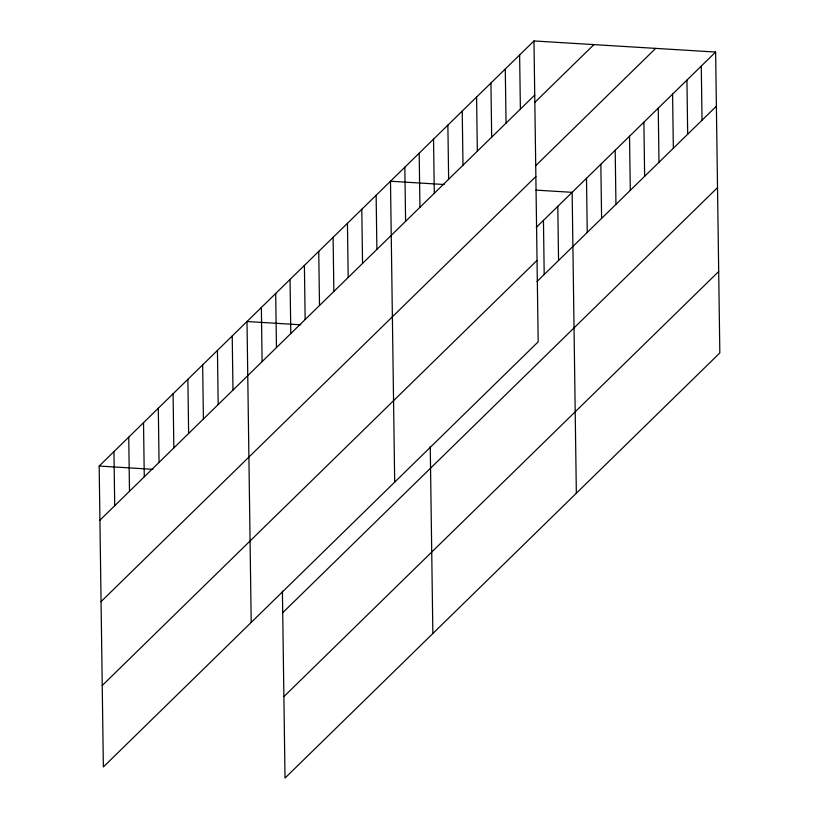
<?xml version="1.0" encoding="UTF-8"?>
<svg xmlns="http://www.w3.org/2000/svg" width="819" height="819" viewBox="0 0 819 819"><rect width="100%" height="100%" fill="white"/><g stroke="black" fill="none" stroke-linecap="round" stroke-linejoin="round"><path stroke-width="1.23" d="M533.978 40.95L538.175 341.851L103.368 766.953L99.171 466.052L533.978 40.95L715.632 52.047L719.829 352.948L285.022 778.05L282.412 591.083M99.928 520.178L534.735 95.076M534.735 102.477L593.918 44.615M535.513 165.868L655.681 48.382M101.065 601.617L535.872 176.515M536.271 227.406L715.632 52.047M102.232 685.513L537.039 260.411M537.029 281.521L716.39 106.173M282.719 612.704L717.526 187.612M283.886 696.611L718.693 271.509M444.195 184.51L390.489 181.234L394.686 482.135M535.923 190.121L572.143 192.332L576.341 493.233M300.706 324.795L247 321.519L251.208 622.42M99.171 466.052L152.866 469.328M701.279 66.073L702.037 120.198M686.936 80.108L687.684 134.224M672.583 94.134L673.341 148.259M658.241 108.159L658.988 162.285M643.888 122.185L644.645 176.31M629.535 136.22L630.292 190.346M615.192 150.246L615.949 204.371M600.839 164.271L601.596 218.397M586.496 178.307L587.243 232.422M557.79 206.357L558.548 260.483M543.447 220.383L544.205 274.508M519.625 54.975L520.382 109.101M505.282 69.011L506.04 123.126M490.929 83.036L491.687 137.162M476.586 97.062L477.334 151.187M462.233 111.087L462.991 165.213M447.88 125.123L448.638 179.248M433.538 139.148L434.295 193.274M430.251 446.539L432.862 633.517M419.185 153.173L419.942 207.299M404.842 167.209L405.589 221.335M376.136 195.26L376.894 249.385M361.793 209.285L362.551 263.411M347.44 223.321L348.198 277.446M333.098 237.346L333.855 291.472M318.745 251.372L319.502 305.497M304.402 265.407L305.149 319.533M290.049 279.433L290.806 333.558M275.696 293.458L276.453 347.584M261.353 307.483L262.111 361.609M232.217 335.974L232.975 390.09M217.434 350.419L218.192 404.545M202.651 364.875L203.409 419M187.868 379.33L188.626 433.456M173.085 393.785L173.843 447.911M158.302 408.241L159.06 462.366M143.52 422.686L144.277 476.812M128.737 437.141L129.494 491.267M113.954 451.597L114.711 505.722"/></g></svg>
